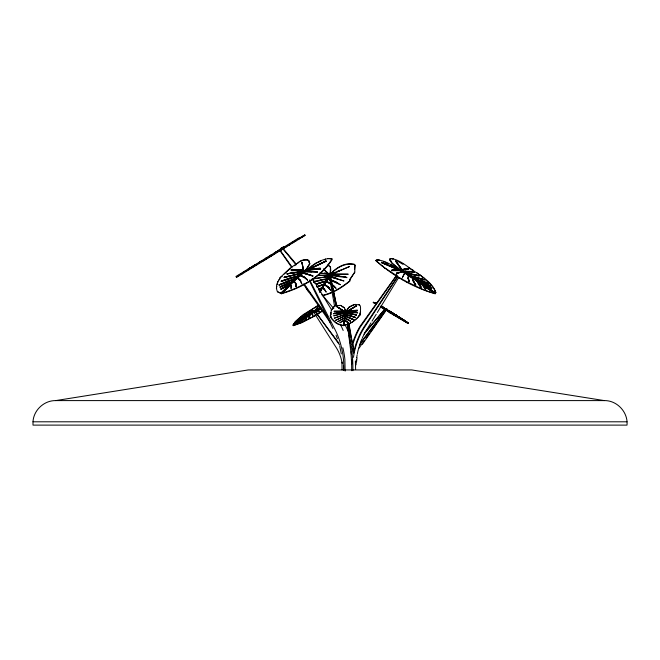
<?xml version="1.0" encoding="UTF-8"?>
<svg xmlns="http://www.w3.org/2000/svg" width="660" height="660" viewBox="0 0 660 660"><rect width="100%" height="100%" fill="white"/><g stroke="black" fill="none" stroke-linecap="round" stroke-linejoin="round"><path stroke-width="0.99" d="M330.932 314.944L330.932 312.659L330.297 316.181L331.064 316.973M359.098 315.785L360.112 314.688L358.099 317.402L352.737 321.882L349.074 323.953L343.546 325.636L338.506 324.398L335.486 322.616L331.543 318.524L330.272 315.959L330.908 314.721M290.945 288.255L291.217 285.722L291.109 288.626M345.139 371.077L344.875 359.304A79.72 79.72 0 0 0 342.837 347.704M356.045 364.897L356.235 361.762A66.173 57.304 -90 0 1 356.433 359.741M311.66 313.013L309.688 314.622L308.913 318.285L309.878 314.432L293.213 325.19L293.461 325.636L301.95 322.616L316.313 314.944M309.647 316.437L309.565 314.399L307.015 315.125M330.173 272.811L330.767 270.55L330.536 267.358L327.929 264.883L330.478 267.003L330.124 274.684L320.141 292.149M396.808 273.174L396.561 274.164L396.808 273.174L403.169 271.59L396.611 273.545M309.878 314.432L309.82 316.33M356.557 361.828L357.01 357.819M408.004 278.297L408.548 275.146L408.004 278.297L408.928 281.548L408.499 278.108L408.928 275.401M288.915 286.671L281.523 293.75L281.193 292.999L303.394 271.186L305.019 270.732C312.642 265.196 320.884 258.629 330.709 258.497L331.716 258.572L331.939 259.784C320.941 277.472 301.067 287.925 281.523 293.75L277.39 291.695C275.5 287.587 276.73 282.282 279.724 278.998L280.03 277.678L290.128 268.108L302 260.23L306.421 259.693L308.839 260.411L309.284 261.368L308.987 261.979L309.903 263.843L306.174 269.602L309.746 263.464L308.822 261.608L309.284 261.368M276.82 286.275L276.35 288.362M33 421.798C33.569 410.207 44.113 400.389 55.712 400.595L604.288 400.595C617.108 400.29 628.279 412.351 627 425.114L33 425.114L33 421.798L627 421.798M322.344 295.738C332.566 293.551 341.682 287.743 349.643 281.383L350.089 279.411L354.783 272.159L354.989 265.122L354.272 264.206L352.96 264.008C343.546 262.449 335.527 268.603 329.257 274.816L323.722 268.925M354.989 265.122L354.511 269.676M316.503 313.467L316.651 313.401M330.957 312.881L331.303 310.192L335.14 305.44L340.997 305.555L344.14 307.618L341.938 306.496M408.928 281.548L408.301 278.479L409.15 275.088L424.438 279.708L409.332 275.715L424.438 279.708M343.546 325.636L345.757 311.545L346.153 312.469L357.563 312.823L356.532 312.246L346.153 312.13M345.485 313.945L345.757 311.545L345.172 312.04L343.522 325.413C338.432 325.33 333.234 321.098 331.056 317.65M375.812 260.601L376.588 260.329L375.812 260.601C392.774 275.649 413.209 287.529 435.105 293.75L435.501 292.999L403.301 271.111L401.758 270.361L401.362 271.103L395.885 266.813L392.057 263.497L390.068 260.65L389.779 259.372L390.489 258.497C400.719 259.471 409.175 268.628 418.003 273.595C424.982 278.454 433.067 284.27 435.864 292.512L435.666 292.883C434.346 286.753 428.323 282.835 424.132 278.536L424.331 278.165M389.672 259.966L389.977 259M360.575 311.627C359.123 318.367 362.06 305.539 359.395 304.953L355.468 304.4L351.895 305.473L348.934 307.189L345.386 312.106L337.046 306.677L345.386 312.106M389.87 259.586L392.254 263.125L401.56 270.732L435.501 292.999L401.758 270.361L402.559 271.186L381.661 262.276L381.463 262.655L399.638 270.394L400.034 269.651L400.752 269.957L400.356 270.699L391.644 270.608L392.04 269.866L400.034 269.651M343.497 325.19L346.178 311.998L356.21 305.869L347.515 311.421L347.465 310.975L351.392 310.563L357.398 310.266L357.456 310.712L347.168 311.635L346.03 313.071L356.499 314.968L346.005 312.848L345.716 314.622L355.187 317.402L350.79 315.62L345.716 314.622M344.561 320.306L347.993 322.55L344.536 320.084L343.522 325.413C349.528 324.142 355.707 320.735 359.073 315.562M347.993 322.55L344.594 320.125L344.982 317.889L350.46 321.007L344.965 318.334M345.37 316.346C359.263 322.154 354.453 319.654 345.37 315.959L345.007 318.112L350.485 321.238M355.162 317.179L345.659 314.548L345.403 316.181L353.356 319.762M353.644 353.017L354.568 348.876A69.275 59.994 90 0 1 364.526 326.18L397.782 276.169M349.643 281.383L350.031 279.048L354.783 272.159M346.5 311.85L346.582 311.438M277.208 284.575L277.909 281.572M293.155 324.893L295.234 321.659L303.097 314.688L318.145 305.456L300.143 317.402L295.358 321.882L293.155 324.893L293.461 325.636L314.366 311.998C330.561 302.14 312.345 313.549 313.203 312.287M405.091 272.861L402.336 277.637L404.679 272.58L404.481 272.959L402.971 271.961M309.771 314.812L307.585 316.214L304.829 320.529L307.213 316.156M277.39 291.695L281.358 293.378C300.902 287.554 320.785 277.101 331.774 259.413L331.716 258.572M336.105 306.025L329.497 273.62L329.092 275.088L334.595 306.471M329.579 273.793L329.282 274.849L330.058 274.84L336.501 305.085M376.39 260.708L376.472 260.024C385.646 259.933 393.591 266.747 401.56 270.732M376.571 261.558L376.01 260.23M376.274 260.395L377.949 259.693M377.594 262.441L376.769 261.187M379.649 259.99L377.751 260.073M383.914 261.608L383.716 261.979L384.879 261.863M382.47 266.277L377.792 262.07M384.978 268.48L382.668 265.906M389.779 259.372L390.489 258.497M390.736 261.657L391 260.931M390.291 258.868L392.452 258.497M392.254 258.868L392.972 259.116L393.327 258.572M391.009 264.718L390.811 265.089L394.267 266.962L394.465 266.59M402.6 271.235L395.761 260.931L403.433 271.705L405.224 271.227L412.706 271.516L414.463 272.101L403.705 271.895L405.38 271.326L414.463 272.101M391.108 272.572L391.306 272.2L385.176 268.108M391.644 270.608L396.173 270.262L396.569 269.519M396.511 270.493L396.907 269.75L400.752 269.957M396.371 273.438L402.897 271.409L396.371 273.438L396.561 274.164M401.362 271.103L398.714 269.602L398.912 269.23M396.495 276.004L396.693 275.632L391.306 272.2M403.153 263.95L402.955 264.322L396.594 260.626M395.563 261.302L402.121 270.154L402.517 269.412L404.77 268.727L409.068 268.232L408.672 268.983L402.377 270.509L402.773 269.767L405.124 268.966L409.068 268.232M400.356 270.699L402.361 271.557L402.798 270.864L395.761 260.931M399.176 278.05L396.693 275.632M404.77 268.727L404.374 269.478L402.121 270.154M404.728 269.709L405.124 268.966M405.224 271.227L405.025 271.598L408.928 271.895M401.907 279.37L402.105 278.998L399.374 277.678M405.578 273.166L419.191 275.674L405.578 273.166L408.952 275.459L424.24 280.079M403.673 280.5L402.105 278.998M408.903 272.019L409.126 271.516M406.362 281.944L406.56 281.572C415.866 286.077 425.089 291.283 435.303 293.378L423.67 285.466M413.086 270.122L412.888 270.493L409.084 267.927M412.706 271.516L412.508 271.895L414.265 272.473M412.252 278.108L412.45 277.736L413.399 281.127L415.685 285.26L413.201 281.498L412.252 278.108L408.73 275.773M415.685 285.26L413.605 281.655L412.97 277.687L429.066 283.627L428.868 284.006L413.176 278.33L413.374 277.959M416.963 272.861L419.273 274.849M413.605 281.655L412.863 278.009M420.214 274.915L422.515 277.398L422.713 277.027M417.07 281.3L417.268 280.929L420.989 287.331L418.333 284.048L417.07 281.3L412.665 278.38M413.176 278.33L417.483 281.259L417.681 280.888L423.91 283.156L430.477 286.069L430.287 286.44L418.019 281.622L418.217 281.251L430.477 286.069M420.989 287.331L418.679 284.171L417.821 281.292L421.187 286.96M422.103 284.625L422.301 284.254L425.683 289.187L422.103 284.625L417.623 281.663M418.019 281.622L422.4 284.6L422.598 284.229L431.805 288.255L431.607 288.626L423.72 285.236M425.683 289.187L423.415 286.539L422.746 284.551L425.882 288.816M422.837 284.897L423.035 284.526L431.805 288.255M417.483 281.259L423.712 283.536L423.91 283.156M422.4 284.6L426.162 286.093L426.36 285.722M319.96 291.258L321.412 288.536M325.825 280.277L326.758 278.528L313.475 281.952M327.154 277.794L329.2 274.453L327.121 272.25M320.017 291.613L325.421 281.028L316.346 283.998L319.027 282.851M318.425 289.138L322.113 287.694L323.582 284.468L318.334 286.168M317.295 286.671L323.829 284.476L325.281 281.292M325.479 281.391L326.626 278.776M326.815 278.883L327.938 276.317M312.378 278.974L328.135 276.408L328.597 275.088M318.871 275.088L328.746 275.269L326.32 271.862M345.452 310.868L345.106 309.276L345.807 311.998L348.959 307.411L353.925 304.705M319.531 292.306L330.008 273.966L330.289 274.865L349.503 266.541L332.838 273.644M303.385 319.869L304.144 318.128L301.744 321.766L304.606 318.137L307.337 316.379M331.303 310.192L334.274 306.24L337.111 305.233M320.57 291.266L322.674 287.364L324.572 289.055L326.197 292.124L322.674 287.364M323.103 286.646L329.579 276.474M330.346 274.766L330.165 275.517L347.003 277.637L345.741 276.936L330.214 274.981M322.724 287.719L324.415 284.501L329.389 288.445M324.464 284.864L328.078 287.281L330.808 290.326L328.449 287.166L324.679 284.51L326.337 281.341L330.289 283.594M334.645 286.82L331.873 284.493L336.088 288.337L332.326 284.707L326.551 281.44L327.863 278.825M327.921 279.188L340.403 284.749L334.884 281.622L328.07 278.941L329.356 276.383M330.272 275.335L332.227 274.296L348.249 274.205L332.896 273.999M373.321 302.313L376.464 303.773L373.156 302.313L376.142 304.268M373.939 302.866L373.51 302.239M374.731 303.377L374.08 302.643M375.631 303.039C377.891 303.427 374.443 302.825 376.662 303.823M375.936 303.781L376.282 303.245L375.763 302.816M370.953 322.88L367.777 328.086A66.173 57.304 -90 0 0 362.142 338.415M372.017 321.148L376.258 314.209M377.314 312.477L398.516 277.794M389.986 311.66L389.458 310.868L390.109 311.528L381.554 307.098L385.811 309.688L386.092 309.235L386.925 309.73L408.161 322.88L407.888 323.326L381.851 307.197L386.562 309.54M386.628 310.159L383.468 308.41L383.74 307.956L385.918 308.88L383.74 307.956M384.384 307.882L382.049 306.784L408.02 323.103L380.358 306.62M383.468 308.41L384.632 308.253M384.359 309.094L380.226 306.85M384.582 308.847L384.854 308.393M384.351 308.707L385.275 309.119L385.547 308.665M386.512 309.796L381.059 306.158L385.737 309.26L386.884 308.938L386.603 309.391C386.364 310.555 383.452 306.57 381.191 305.926L386.925 309.73L386.471 310.233C387.577 310.25 386.265 309.581 386.768 310.233M385.737 309.26L386.141 308.731M386.017 309.441L386.884 308.938M386.653 309.92L386.092 309.235M387.007 310.093L390.241 311.305M360.484 342.87L385.58 309.672L389.532 312.609L407.888 323.326L388.237 310.571C403.846 319.036 381.315 307.263 388.657 310.563M388.022 310.761L390.373 312.667L387.049 310.159M388.154 310.802L388.377 310.349M390.167 312.98L390.778 312.122L397.328 315.752L390.646 312.345L388.418 310.967L388.591 310.505M388.295 310.926L394.366 315.092L390.918 312.238L392.477 313.417M396.272 315.826L402.55 319.465L390.893 312.502L397.328 315.752M392.155 313.533L390.671 312.089M393.723 313.649L393.335 314.045L403.12 320.24L396.19 315.802M390.893 312.502L394.028 313.904M398.475 317.039L398.285 317.46L393.203 313.649L394.498 314.87M399.457 317.815L404.349 320.356L396.627 316.049L396.932 315.719L400.851 317.988L400.554 318.334M396.932 316.041L400.851 317.988M396.627 316.049L402.691 319.234M403.12 320.24L399.745 317.996L401.082 318.59M399.745 317.996L408.02 323.103L399.795 318.013L404.349 320.356M400.785 318.714L399.589 317.592M399.795 318.013L401.626 318.755M435.105 293.75L435.864 292.512M397.378 277.233L364.922 326.708A68.442 59.268 -90 0 0 353.471 357.349M314.44 311.85L313.822 312.469L314.408 312.089M305.019 270.732L306.017 269.23M330.058 274.84L329.142 275.286M301.1 320.1L298.996 322.888L301.504 320.141L304.268 318.359M362.381 344.314L386.199 310.159L385.374 309.54M364.287 340.7L361.936 344.008A39.864 39.773 -90 0 0 359.205 348.084M366.052 338.217L369.584 333.242M370.763 331.592L376.051 324.134M377.231 322.484L386.059 310.06M396.949 275.171L360.277 327.079A73.895 63.995 90 0 0 352.646 344.998M322.286 295.375C332.508 293.197 341.624 287.38 349.585 281.02M396.198 275.789L359.865 326.584A74.778 64.763 -90 0 0 352.143 344.718M305.233 319.572L306.289 318.128M385.729 309.779L360.921 343.183A41.225 41.134 -90 0 0 359.452 345.229M338.951 343.233L315.026 311.33L339.62 344.99M364.048 334.191L384.838 309.127L364.328 333.143M310.043 312.32L307.131 312.592L313.112 312.361L313.772 310.975L312.659 310.563L314.02 311.421L318.656 306.091L313.624 312.073L321.329 308.905M290.284 268.48L284.196 274.007M330.008 273.966L330.124 274.684C335.833 268.249 344.099 263.018 353.017 264.371L354.329 264.561L355.047 265.485M289.954 284.922L281.358 293.378L290.45 284.897L290.095 284.254L280.945 289.187L289.954 284.922L285.945 286.159L280.78 288.816M293.271 281.663L280.005 286.96L286.704 283.792L293.271 281.663L290.26 284.625L280.945 289.187M280.162 287.331L293.642 281.3L296.447 278.009L279.015 284.889L296.612 278.38M299.269 275.773L281.185 281.176L289.946 278.108L299.269 275.773L296.893 278.108L287.38 281.127L279.015 284.889M301.851 273.232L284.179 277.266L301.851 273.232L299.524 275.517L290.12 277.926L281.185 281.176M300.597 280.385L297.619 277.687L300.597 280.385L301.801 284.006L300.168 280.574L297.322 277.959L294.187 280.888L295.985 283.536L296.109 286.44L295.441 283.305L296.109 286.44M297.784 278.058L300.292 275.715L304.565 277.678L307.618 280.079L304.623 277.117L300.399 275.088L304.78 277.489L307.618 280.079M300.564 275.459L303.022 273.166L312.923 276.045L303.163 272.514M304.425 271.334L316.676 271.516L317.336 272.101L307.106 271.697L304.392 271.895L303.32 272.893L312.923 276.045M306.884 270.509L306.562 269.767L307.304 269.412L312.634 268.727L320.281 268.232L320.603 268.983C317.947 269.115 291.86 271.788 311.776 271.895L311.611 271.516M313.879 312.106L320.183 307.189L314.259 312.51L313.195 311.998L309.565 314.399M282.249 276.457L280.912 276.994M307.395 269.536L310.25 267.358M339.908 322.666L344.14 320.1M339.941 322.888L344.19 320.141M294.409 265.733L295.903 264.635M297.396 263.538L298.724 262.07M299.574 320.628L301.075 320.306L293.337 325.413L301.826 322.393L315.183 315.769M314.341 312.097L313.376 312.18M337.821 321.544L344.421 317.914L337.846 321.766M311.718 266.31L313.228 265.32M315.315 263.942L313.822 264.454M300.094 320.644L293.213 325.19L313.277 312.089M300.952 320.084L309.334 314.548L307.321 316.181L297.858 319.539M301.075 320.306L295.919 322.55L304.062 318.334L301.447 319.036M304.062 318.334L296.909 321.238C297.322 321.453 312.073 314.259 305.143 316.75M312.823 312.246L312.04 313.071L304.276 314.968L311.784 313.236M322.658 310.909L317.014 314.515L322.534 310.678M293.337 325.413L301.224 320.323M310.002 314.655L312.139 313.277M313.327 312.51L312.394 313.112L312.923 315.934L311.916 312.848L309.004 313.558M313.5 312.403L313.195 311.998M236.28 276.911L304.854 234.886L305.126 235.339L236.552 277.357L235.999 276.457L299.054 237.823L299.648 238.689M347.168 311.635L347.465 310.975M356.21 305.869L346.071 312.073L356.235 306.091M335.404 320.298L344.668 315.991L335.428 320.529M318.26 305.679L319.192 305.176M280.005 286.96L286.597 283.676L293.642 281.3M302.164 260.601L300.052 261.187M308.558 269.709L326.089 260.931L304.664 271.111L281.193 292.999L304.854 270.361L304.829 271.483M319.151 262.028L315.826 263.125M304.73 270.864L326.089 260.931M305.819 270.806L326.254 261.302M279.18 285.26L295.952 278.446M332.17 273.941L335.602 272.399M337.45 271.573L340.222 270.328M318.739 309.787L320.521 309.012M321.536 308.847L315.307 311.57L319.531 311.693L314.878 311.751M332.978 273.314L335.725 272.126M337.557 271.334L340.296 270.146M297.982 319.762L302.643 317.815M299.029 320.801L301.348 320.125M334.331 318.062L344.866 314.432L334.364 318.285M333.481 313.838C369.938 309.218 309.408 316.396 345.155 312.18M301.57 318.912L304.4 318.112M281.341 281.548L298.6 275.798M318.359 289.286L321.956 287.983M302.272 271.994L286.96 273.793L300.498 271.59L303.328 271.78M287.125 274.164L289.154 273.438L302.437 271.837M318.17 285.995L323.829 284.476M317.518 286.811L323.639 284.831M333.457 313.615L334.661 313.244M286.96 273.793L300.366 271.689L303.146 271.961L302.132 272.959L284.179 277.266M324.448 259.768L325.619 259M309.688 314.622L300.952 317.402L309.457 314.771M320.859 282.332L323.598 281.548M323.326 281.853L316.561 284.171L325.339 281.655M306.817 315.257L309.334 314.548M314.333 281.432L316.255 280.921M313.434 282.051L326.683 279.13M284.344 277.637L301.141 273.215M333.82 315.711L345.064 312.889L333.844 315.934M330.709 258.497L331.097 259.116L331.873 258.943M320.133 279.898L322.022 279.502M320.042 280.096L321.923 279.716M325.124 276.532L327.096 276.21M55.712 400.595L248.267 369.938L411.733 369.938L604.288 400.595M325.009 276.754L326.964 276.466M312.353 279.015L327.995 276.68M306.562 269.767L320.281 268.232M308.509 270.039L312.064 269.593M405.232 269.379L408.672 268.983M347.111 311.19L357.398 310.266M307.89 259.99L303.295 260.024M347.515 311.421L357.456 310.712M308.146 312.246L311.454 312.13M312.955 269.478L320.603 268.983M346.129 312.246L357.53 312.592M317.27 275.566L328.655 275.443M291.06 269.866L303.039 269.651L303.559 271.557L301.909 262.276L303.361 270.394L291.39 270.608L291.06 269.866L303.088 269.957M344.421 311.751L334.298 311.693L334.24 311.248L344.083 311.116L345.197 312.271M334.298 311.693L344.14 311.57L344.083 311.116M346.178 312.361L352.3 312.246M392.04 269.866L396.907 269.75M291.39 270.608L303.41 270.699M334.24 311.248L344.363 311.305M330.866 258.868L327.921 258.497M304.392 271.895L306.941 271.326L317.336 272.101M330.916 275.179L333.407 275.608M396.173 270.262L399.638 270.394M320.009 273.009L327.739 273.776L327.624 273.058M331.007 275.022L333.432 275.517M319.894 273.182L328.036 274.114L328.861 275.055M312.163 312.064L313.112 312.361M343.868 276.408L345.683 276.573M343.604 276.515L345.485 276.68M324.406 272.951L326.164 273.174M312.906 311.017L310.678 310.712L313.83 311.635M337.359 275.715L339.347 275.995M337.054 275.806L338.91 276.086M312.947 312.469L310.043 312.246M345.972 313.013L356.466 314.746M345.997 313.236L356.499 314.968M419.191 275.674L405.372 272.514L404.893 273.232L408.35 275.517M407.146 273.339L418.993 276.045M345.683 314.771L355.187 317.402M357.563 312.823L356.433 312.32M385.869 309.177L386.603 309.391M331.303 276.944L337.128 278.644M330.388 277.018L343.975 280.987L330.536 276.771M312.757 275.674L303.022 273.166M332.401 277.018L337.202 278.52M345.337 316.123L353.331 319.539M331.287 280.137L337.928 283.123L335.618 281.713M332.277 280.261L334.884 281.622M429.066 283.627L421.105 280.385L420.907 280.764L428.868 284.006M381.661 262.276L402.295 270.913M381.463 262.655L401.164 270.897M344.933 318.112L350.46 321.007M385.448 262.556L387.742 263.522M313.582 311.19L312.436 310.703L312.683 311.157M423.712 283.536L430.287 286.44M307.461 279.708L304.409 277.307L300.292 275.715M426.162 286.093L431.607 288.626M387.42 310.266L388.525 310.786M317.501 272.473L316.445 271.648M388.558 310.745L393.583 313.401M388.418 310.967L393.442 313.624M403.87 280.12L406.56 281.572M347.968 322.327L344.594 320.125M393.888 314.135L397.188 315.975M396.932 315.719L390.778 312.469M393.566 313.846L397.072 315.818M330.619 283.412L326.551 281.44M396.759 315.826L399.415 317.328M326.395 281.704L331.138 284.402M381.406 306.553L385.696 309.045M381.265 306.776L386.422 309.771M399.284 317.559L402.55 319.465M381.249 306.463L385.778 309.103M381.117 306.694L385.275 309.119M401.486 318.986L404.217 320.578M395.01 267.407L398.714 269.602M384.252 308.104L408.161 322.88L386.785 309.688M374.872 303.146L376.282 304.037M380.671 306.438L381.851 307.197M400.925 318.491L403.26 320.017M337.046 306.677L345.172 312.04L338.885 312.815M337.07 306.9L344.14 311.57M422.548 284.922L435.303 293.378M400.843 318.928L396.553 316.024M420.766 284.122L432.581 292.05M398.285 317.46L395.703 315.389M403.705 271.895L405.174 272.893M409.332 275.715L412.772 278.058M329.571 288.387L328.391 286.803L324.679 284.51M393.03 313.83L395.563 315.612M386.479 309.936L386.974 310.291M386.347 310.159L386.842 310.513M385.44 309.598L384.928 309.202M322.492 287.653L324.464 289.204M322.55 288.007L324.514 289.558M297.487 278.33L300.168 280.574M334.777 286.762L332.326 284.707M309.589 292.495L307.585 290.507L305.572 286.646L307.527 290.152L310.2 292.792M323.664 269.123L327.739 273.776M296.538 264.495L283.231 248.737L280.244 251.023L292.034 267.894M321.832 294.426L333.811 308.608M282.95 248.952L296.117 264.808M295.597 283.685L293.791 281.251L290.606 284.229L291.382 286.093M330.272 322.492L303.237 283.915M280.516 250.825L291.844 266.747M304.367 284.353L327.624 317.048M313.863 312.37L335.396 346.318A39.864 35.764 90 0 1 342.185 363.371M304.705 234.976L304.986 235.422M304.359 235.191L304.639 235.636M303.864 235.496L304.136 235.942M303.047 235.991L303.32 236.445M302.701 236.206L302.981 236.651M302.495 236.329L302.767 236.783M302.132 236.552L302.412 236.998M301.917 236.684L302.123 237.179M301.455 236.973L301.628 237.476M301.24 237.097L301.521 237.55M301.084 237.196L301.364 237.641M300.069 237.814L300.341 238.268M299.945 237.897L300.217 238.342M299.574 238.12L299.846 238.573M298.733 238.631L299.013 239.085M297.833 239.192L298.105 239.638M296.406 239.44L296.686 239.893M295.746 240.463L296.026 240.916M294.129 241.453L294.409 241.907M293.147 242.063L293.42 242.509M292.627 242.377L292.9 242.83M290.284 243.812L290.557 244.266M290.062 243.944L290.342 244.398M289.237 244.456L289.517 244.901M288.94 244.637L289.212 245.091M285.962 246.46L286.234 246.914M284.245 247.516L283.693 246.617L280.302 248.696L280.855 249.587M283.891 247.731L284.163 248.185M283.75 247.813L284.031 248.267M282.257 247.5L282.81 248.391M281.383 248.036L281.655 248.482M282.001 248.886L282.274 249.34M280.69 248.457L281.234 249.356M280.525 249.175L281.069 250.074M279.04 250.082L279.32 250.536M278.908 250.173L279.097 250.668M278.602 250.354L278.899 250.792M278.462 250.437L278.743 250.891M278.239 250.577L278.52 251.023M278.108 250.66L278.685 251.542M277.992 250.726L278.272 251.179L277.909 250.784M277.101 251.278L277.373 251.724M276.383 251.716L276.664 252.161M276.276 251.782L276.887 252.64M276.21 251.823L276.424 252.31M275.731 252.112L276.012 252.565M275.608 252.194L275.88 252.64M275.212 252.434L275.484 252.879M274.981 252.574L275.261 253.019M275.171 253.077L275.443 253.523M274.362 253.572L274.634 254.017M273.768 253.316L274.048 253.762M272.588 254.661L272.844 255.115M271.268 255.47L271.54 255.915M271.161 255.527L271.441 255.981M270.724 255.181L270.996 255.635M270.608 255.255L270.889 255.7M270.072 255.577L270.352 256.03M270.047 256.212L270.328 256.666M268.48 257.177L268.702 257.656M267.234 257.317L267.803 258.209M266.871 257.548L267.415 258.448M266.12 258.002L266.392 258.456M266.021 258.06L266.293 258.514M266.178 258.588L266.45 259.034M265.485 258.39L265.757 258.844M265.287 258.514L265.559 258.967M264.545 259.586L264.825 260.032M263.662 260.131L263.934 260.576M263.15 260.444L263.423 260.89M262.144 260.444L262.606 261.393M260.807 261.261L261.079 261.707M259.825 261.863L260.098 262.309M259.743 261.913L260.024 262.358M255.94 265.477L255.354 264.602M255.065 264.784L255.337 265.229M254.43 265.163L254.702 265.617M254.339 265.221L254.62 265.666M254.108 265.37L254.38 265.815M253.258 265.889L253.531 266.335L253.201 265.922M252.945 266.698L252.673 266.244L252.887 266.731M252.582 266.921L252.854 267.366M251.947 266.689L252.227 267.135M250.321 267.688L250.594 268.133M250.008 267.877L250.28 268.323M249.752 268.034L250.033 268.48M249.637 268.108L249.909 268.554M249.447 268.216L249.727 268.67M248.523 269.404L248.803 269.849M247.888 269.181L248.16 269.626M246.139 270.864L246.419 271.31M245.347 270.732L245.619 271.186M244.233 271.417L244.505 271.87M241.783 273.537L242.055 273.991M237.979 275.863L238.26 276.317M237.369 276.235L237.649 276.688M312.56 278.677L331.642 309.928M312.197 278.908L314.803 283.28M316.371 285.904L317.411 287.653M318.45 289.393L319.498 291.142M413.803 281.275L415.882 284.889M290.284 284.526L291.2 286.25M344.116 307.395L345.13 309.499M340.51 324.769L341.435 326.584A74.778 52.874 -90 0 1 343.167 330.487M309.672 279.906L334.232 328.086A66.173 46.786 -90 0 1 343.654 361.762L343.876 369.905M309.557 280.978L332.887 328.457M320.983 260.931L319.778 261.286M312.403 268.966L312.724 269.709M307.23 269.156L307.461 269.783M307.024 271.227L307.106 271.697M298.303 269.75L298.625 270.493M295.985 283.536L295.952 286.069M287.38 281.127L287.62 281.655M280.03 277.678L279.724 278.998M279.304 279.444L278.677 280.12M336.08 335.164L337.45 338.704M408.202 277.926L409.126 281.176M396.569 273.058L396.759 273.793M339.71 346.112L341.311 353.859M301.909 262.276L304.037 271.285M329.983 274.667L336.542 305.728M329.497 273.62L335.932 305.646M359.882 313.492L360.145 314.919M354.115 350.922L353.413 347.317A90.098 90.098 0 0 0 351.483 340.18M312.271 312.889L312.625 314.771M348.876 323.293L352.82 345.419A45.045 8.753 -90 0 1 353.587 352.712L353.603 352.91M348.851 324.481L351.12 337.524M351.466 339.529L351.821 341.542M332.12 273.578L332.227 274.296M330.231 274.502L330.396 275.121M327.921 273.397L328.036 274.114M347.919 323.35L351.31 346.318A39.864 7.739 -90 0 1 352.869 366.605L352.902 370.697M352.168 343.546L352.473 345.716M347.597 324.052L348.125 328.078M348.397 330.091L348.793 333.102M349.058 335.115L349.462 338.135M349.858 341.154L350.122 343.167M347.399 324.233L350.048 345.493A41.225 8.011 90 0 1 351.656 366.473L351.697 370.697M359.395 304.953L358.685 304.441M351.392 310.563L351.433 311.157M340.997 305.555L339.875 305.299M340.238 311.041L340.255 311.627M331.039 316.75L331.064 317.245M355.385 361.045L355.616 369.361M341.971 362.068L342.053 369.913M343.563 365.673L343.571 370.111M350.493 345.856A41.753 8.11 -90 0 1 350.683 347.242M351.186 351.681A41.753 8.11 -90 0 1 351.4 354.007M351.78 359.675A41.753 8.11 -90 0 1 351.953 363.866M352.753 348.034A44.517 8.646 90 0 1 353.166 352.085M345.048 324.844A90.098 90.098 0 0 1 348.975 333.217M356.689 357.72A66.173 57.304 -90 0 1 357.175 354.717M357.365 353.719A66.173 57.304 -90 0 1 359.048 346.863M359.345 345.898A66.173 57.304 -90 0 1 360.302 343.051M360.64 342.111A66.173 57.304 -90 0 1 361.746 339.331"/></g></svg>
